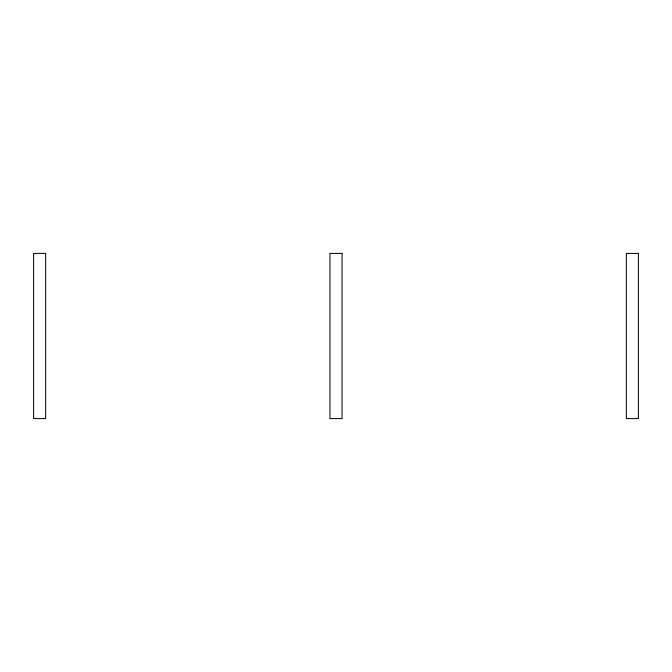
<?xml version="1.0" encoding="UTF-8"?>
<svg xmlns="http://www.w3.org/2000/svg" width="672" height="672" viewBox="0 0 672 672"><rect width="100%" height="100%" fill="white"/><g stroke="black" fill="none" stroke-linecap="round" stroke-linejoin="round"><path stroke-width="1.01" d="M45.671 253.411L33.6 253.411L33.6 418.589L45.671 418.589L45.671 253.411M342.04 253.411L329.96 253.411L329.96 418.589L342.04 418.589L342.04 253.411M638.4 253.411L626.329 253.411L626.329 418.589L638.4 418.589L638.4 253.411"/></g></svg>
